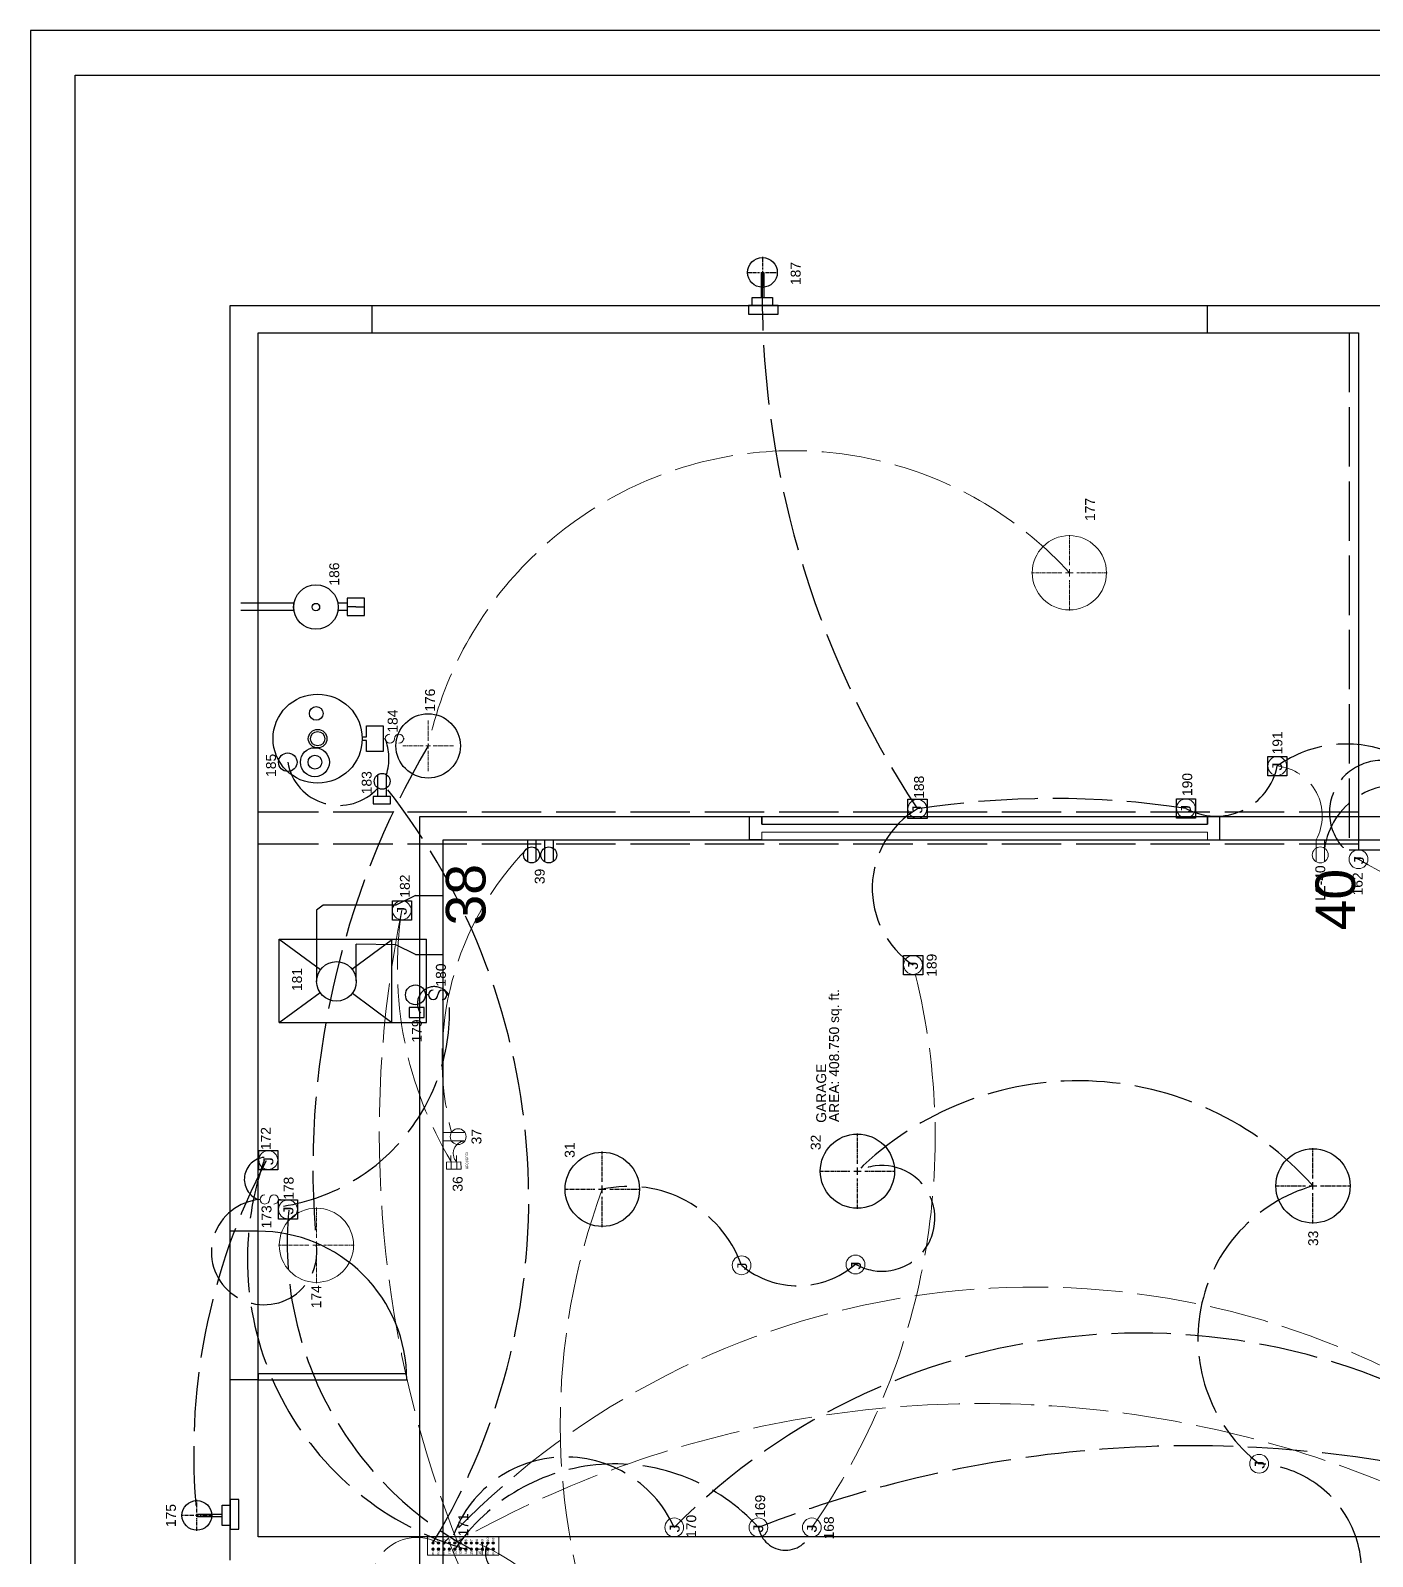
# Model space of a CAD drawing. Header units: inches. Extents: x 12 to 644, y -4 to 515.
# Drawn here: x 12.1 to 283, y 207.1 to 515.3 of the extents above; entities that cross this region are included whole.
import ezdxf

# ---------------------------------------------------------------- set-up
doc = ezdxf.new("R2010")
doc.units = ezdxf.units.IN
doc.header["$MEASUREMENT"] = 0
doc.linetypes.add('ACAD_ISO02W100', pattern=[15, 12, -3])
doc.linetypes.add('CENTER2', pattern=[1.125, 0.75, -0.125, 0.125, -0.125])
doc.layers.get('0').update_dxf_attribs({"color": 1, "lineweight": 9})
for name, color, linetype, lineweight in [('00-page-edge', 7, 'Continuous', 9), ('A101-Floorplan-1st-floor', 7, 'Continuous', 9), ('A101-Text', 7, 'Continuous', 9), ('A201-Floorplan-2nd-floor', 7, 'Continuous', 9), ('E101-Electrical-1st-floor', 7, 'Continuous', 9), ('E201-Electrical-2nd-floor', 7, 'Continuous', 9)]:
    doc.layers.add(name, color=color, linetype=linetype, lineweight=lineweight)
doc.layers.get('0').off()
doc.styles.add('Reg', font='Courier New.ttf', dxfattribs={"height": 1})
doc.styles.add('Small', font='Arial.ttf', dxfattribs={"height": 0.5})
doc.styles.get("Standard").update_dxf_attribs({"font": 'Arial.ttf', "height": 2})

# ---------------------------------------------------------------- blocks, each defined once
blk = doc.blocks.new('driveway-area-led')
at = {"layer": 'E101-Electrical-1st-floor', "linetype": 'CENTER2', "lineweight": 30}
for p, q in [((6.7, 3.12, -94.38), (6.7, 0.6, -94.38)), ((6.1, 0, -94.38), (3.58, 0, -94.38)), ((9.82, 0, -94.38), (7.3, 0, -94.38)), ((6.7, -0.6, -94.38), (6.7, -3.12, -94.38))]:
    blk.add_line(p, q, dxfattribs=at)
at = {"layer": 'E101-Electrical-1st-floor', "lineweight": 30}
for p, q in [((0, 2.82, -94.38), (-1.75, 2.82, -94.38)), ((-1.75, 2.82, -94.38), (-1.75, -3.18, -94.38)), ((0, -3.18, -94.38), (0, 2.82, -94.38)), ((0, 2.06, -94.38), (1.62, 2.06, -94.38)), ((0, -2.06, -94.38), (0, 2.06, -94.38)), ((1.62, 2.06, -94.38), (1.62, -2.06, -94.38)), ((6.7, 0.25, -94.38), (1.62, 0.25, -94.38)), ((1.62, -2.06, -94.38), (0, -2.06, -94.38)), ((6.7, -0.25, -94.38), (1.62, -0.25, -94.38)), ((-1.75, -3.18, -94.38), (0, -3.18, -94.38))]:
    blk.add_line(p, q, dxfattribs=at)
at = {"layer": 'E101-Electrical-1st-floor', "linetype": 'Continuous', "lineweight": 30}
for p, q in [((7, 0, -94.38), (6.4, 0, -94.38)), ((6.7, 0.3, -94.38), (6.7, -0.3, -94.38))]:
    blk.add_line(p, q, dxfattribs=at)
at = {"layer": 'E101-Electrical-1st-floor', "lineweight": 30}
blk.add_circle((6.7, 0, -94.38), 3, dxfattribs=at)
blk = doc.blocks.new('L2-dining-room-window')
at = {"layer": 'A201-Floorplan-2nd-floor', "lineweight": 30}
for p, q in [((0, -2.5), (0, 0)), ((0, 0), (4.75, 0)), ((4.75, 0), (4.75, -2.5)), ((3.2, -2.5), (4.75, -2.5)), ((3.2, -2.5), (3.2, -92.5)), ((4.75, -2.5), (3.2, -2.5)), ((0, -92.5), (0, -95)), ((0, -95), (4.75, -95)), ((3.2, -92.5), (4.75, -92.5)), ((4.75, -92.5), (3.2, -92.5)), ((4.75, -95), (4.75, -92.5))]:
    blk.add_line(p, q, dxfattribs=at)
at = {"layer": 'A201-Floorplan-2nd-floor'}
blk.add_lwpolyline([(0, -92.5), (1.55, -92.5), (1.55, -2.5), (0, -2.5)], dxfattribs=at)
blk = doc.blocks.new('garage-door-exit-to-trailer')
at = {"layer": 'A101-Floorplan-1st-floor', "lineweight": 30}
for p, q in [((0, 0), (0, -30)), ((1.25, 0), (0, 0)), ((1.25, 0), (1.25, -29.97))]:
    blk.add_line(p, q, dxfattribs=at)
blk.add_arc((0, 0), 30, 270, 0, dxfattribs=at)
blk = doc.blocks.new('L2-duplex-40')
at = {"layer": 'E201-Electrical-2nd-floor'}
for p, q in [((0, 1.73, -15.88), (-4.39, 1.72, -15.88)), ((0, 0, -15.88), (-4.38, -0.01, -15.88))]:
    blk.add_line(p, q, dxfattribs=at)
blk.add_circle((-3.03, 0.87, -15.88), 1.61, dxfattribs=at)
blk = doc.blocks.new('L2-duplex-40-to-porch-led')
at = {"layer": 'E101-Electrical-1st-floor'}
for p, q in [((0, 0), (-4.39, -0.01)), ((0, -1.73), (-4.38, -1.74))]:
    blk.add_line(p, q, dxfattribs=at)
blk.add_circle((-3.03, -0.86), 1.61, dxfattribs=at)
blk = doc.blocks.new('L1-switch-173')
at = {"layer": 'E101-Electrical-1st-floor'}
for p, q in [((0, -0.41, -43), (0, 0, -43)), ((0, -4.08, -43), (0, -4.49, -43))]:
    blk.add_line(p, q, dxfattribs=at)
for centre, start, end in [((0, -1.32, -43), 0, 180), ((0, -1.34, -43), 180, 270), ((0, -3.17, -43), 180, 90)]:
    blk.add_arc(centre, 0.916, start, end, dxfattribs=at)
blk = doc.blocks.new('outdoor-led-175')
at = {"layer": 'E101-Electrical-1st-floor', "linetype": 'CENTER2', "lineweight": 30}
for p, q in [((0, 7.3, -104.62), (0, 9.82, -104.62)), ((-3.12, 6.7, -104.62), (-0.6, 6.7, -104.62)), ((0.6, 6.7, -104.62), (3.12, 6.7, -104.62)), ((0, 3.58, -104.62), (0, 6.1, -104.62))]:
    blk.add_line(p, q, dxfattribs=at)
at = {"layer": 'E101-Electrical-1st-floor', "linetype": 'Continuous', "lineweight": 30}
for p, q in [((-0.3, 6.7, -104.62), (0.3, 6.7, -104.62)), ((0, 6.4, -104.62), (0, 7, -104.62))]:
    blk.add_line(p, q, dxfattribs=at)
at = {"layer": 'E101-Electrical-1st-floor', "lineweight": 30}
for p, q in [((-0.25, 6.7, -104.62), (-0.25, 1.62, -104.62)), ((0.25, 6.7, -104.62), (0.25, 1.62, -104.62)), ((-2.82, 0, -104.62), (-2.82, -1.75, -104.62)), ((3.18, 0, -104.62), (-2.82, 0, -104.62)), ((-2.06, 0, -104.62), (-2.06, 1.62, -104.62)), ((-2.06, 1.62, -104.62), (2.06, 1.62, -104.62)), ((2.06, 0, -104.62), (-2.06, 0, -104.62)), ((2.06, 1.62, -104.62), (2.06, 0, -104.62)), ((3.18, -1.75, -104.62), (3.18, 0, -104.62)), ((-2.82, -1.75, -104.62), (3.18, -1.75, -104.62))]:
    blk.add_line(p, q, dxfattribs=at)
blk.add_circle((0, 6.7, -104.62), 3, dxfattribs=at)
blk = doc.blocks.new('L2-furnace-register-38-and-duct')
at = {"layer": 'A201-Floorplan-2nd-floor', "lineweight": 30}
for p, q in [((9, 25.55), (-5.42, 25.55)), ((9.97, 24.2), (9, 25.55)), ((9.97, 9.59), (9.97, 24.2)), ((-5.27, 17.56), (2.09, 17.56)), ((1.97, 9.59), (2.09, 17.56)), ((0, 5.61), (1.97, 9.59)), ((11.95, 5.61), (9.97, 9.59)), ((0, 5.61), (0, 0)), ((11.95, 5.61), (11.95, 0))]:
    blk.add_line(p, q, dxfattribs=at)
blk = doc.blocks.new('*U129')
at = {"layer": 'E201-Electrical-2nd-floor', "color": 0, "linetype": 'CENTER2', "lineweight": -3, "transparency": 16777216}
for p, q in [((0, 1.5), (0, 7.62)), ((-7.62, 0), (-1.5, 0)), ((1.5, 0), (7.62, 0)), ((0, -7.62), (0, -1.5))]:
    blk.add_line(p, q, dxfattribs=at)
at = {"layer": 'E201-Electrical-2nd-floor', "color": 0, "linetype": 'Continuous', "lineweight": -3, "transparency": 16777216}
for p, q in [((-0.75, 0), (0.75, 0)), ((0, -0.75), (0, 0.75))]:
    blk.add_line(p, q, dxfattribs=at)
blk = doc.blocks.new('L2-ceiling-led-31')
at = {"layer": 'E201-Electrical-2nd-floor', "lineweight": -3}
blk.add_circle((0, 0, -93.38), 7.5, dxfattribs=at)
at = {"layer": 'E201-Electrical-2nd-floor', "linetype": 'CENTER2', "lineweight": -3, "rotation": 270}
blk.add_blockref('*U129', (0, 0, -93.38), dxfattribs=at)
blk = doc.blocks.new('*U131')
at = {"layer": 'E201-Electrical-2nd-floor', "color": 0, "linetype": 'CENTER2', "lineweight": -3, "transparency": 16777216}
for p, q in [((0, 1.5), (0, 7.62)), ((-7.62, 0), (-1.5, 0)), ((1.5, 0), (7.62, 0)), ((0, -7.62), (0, -1.5))]:
    blk.add_line(p, q, dxfattribs=at)
at = {"layer": 'E201-Electrical-2nd-floor', "color": 0, "linetype": 'Continuous', "lineweight": -3, "transparency": 16777216}
for p, q in [((-0.75, 0), (0.75, 0)), ((0, -0.75), (0, 0.75))]:
    blk.add_line(p, q, dxfattribs=at)
blk = doc.blocks.new('L2-ceiling-led-32')
at = {"layer": 'E201-Electrical-2nd-floor', "lineweight": -3}
blk.add_circle((0, 0, -93.38), 7.5, dxfattribs=at)
at = {"layer": 'E201-Electrical-2nd-floor', "linetype": 'CENTER2', "lineweight": -3, "rotation": 270}
blk.add_blockref('*U131', (0, 0, -93.38), dxfattribs=at)
blk = doc.blocks.new('*U133')
at = {"layer": 'E201-Electrical-2nd-floor', "color": 0, "linetype": 'CENTER2', "lineweight": -3, "transparency": 16777216}
for p, q in [((0, 1.5), (0, 7.62)), ((-7.62, 0), (-1.5, 0)), ((1.5, 0), (7.62, 0)), ((0, -7.62), (0, -1.5))]:
    blk.add_line(p, q, dxfattribs=at)
at = {"layer": 'E201-Electrical-2nd-floor', "color": 0, "linetype": 'Continuous', "lineweight": -3, "transparency": 16777216}
for p, q in [((-0.75, 0), (0.75, 0)), ((0, -0.75), (0, 0.75))]:
    blk.add_line(p, q, dxfattribs=at)
blk = doc.blocks.new('L2-ceiling-led-33')
at = {"layer": 'E201-Electrical-2nd-floor', "lineweight": -3}
blk.add_circle((0, 0, -93.62), 7.5, dxfattribs=at)
at = {"layer": 'E201-Electrical-2nd-floor', "linetype": 'CENTER2', "lineweight": -3, "rotation": 270}
blk.add_blockref('*U133', (0, 0, -93.62), dxfattribs=at)
blk = doc.blocks.new('L2-duplex-37')
at = {"layer": 'E201-Electrical-2nd-floor'}
for p, q in [((0, 0, -15.25), (0, -4.39, -15.25)), ((1.73, 0, -15.25), (1.73, -4.38, -15.25))]:
    blk.add_line(p, q, dxfattribs=at)
blk.add_circle((0.86, -3.03, -15.25), 1.61, dxfattribs=at)
blk = doc.blocks.new('L2-duplex-39')
at = {"layer": 'E201-Electrical-2nd-floor', "lineweight": -3}
for p, q in [((0, 2.75, -15.75), (-4.39, 2.75, -15.75)), ((0, 1.02, -15.75), (-4.38, 1.02, -15.75)), ((0, -0.71, -15.75), (-4.39, -0.71, -15.75)), ((0, -2.44, -15.75), (-4.38, -2.44, -15.75))]:
    blk.add_line(p, q, dxfattribs=at)
for centre in [(-3.03, 1.89, -15.75), (-3.03, -1.57, -15.75)]:
    blk.add_circle(centre, 1.61, dxfattribs=at)
blk = doc.blocks.new('L1-gfci-protected-j-box-162')
at = {"layer": 'E101-Electrical-1st-floor'}
blk.add_circle((0, 0, -48.75), 1.9, dxfattribs=at)
at = {"layer": 'E101-Electrical-1st-floor', "lineweight": 5, "style": 'Reg'}
blk.add_text('J', height=2, dxfattribs=at).set_placement((-1.25, -1.11, -48.75))
blk = doc.blocks.new('L1-ceiling-j-box-178')
at = {"layer": 'E101-Electrical-1st-floor', "lineweight": 30}
for p, q in [((-1.98, -1.95, -97.62), (-1.98, 1.9, -97.62)), ((-1.98, 1.9, -97.62), (0, 1.9, -97.62)), ((0, 1.9, -97.62), (1.93, 1.9, -97.62)), ((1.93, 1.9, -97.62), (1.93, -1.95, -97.62)), ((1.93, -1.95, -97.62), (-1.98, -1.95, -97.62))]:
    blk.add_line(p, q, dxfattribs=at)
at = {"layer": 'E101-Electrical-1st-floor'}
blk.add_circle((0, 0, -97.62), 1.9, dxfattribs=at)
at = {"layer": 'E101-Electrical-1st-floor', "lineweight": 5, "style": 'Reg'}
blk.add_text('J', height=2, dxfattribs=at).set_placement((-1.27, -1.1, -97.62))
blk = doc.blocks.new('L1-ceiling-j-box-172')
at = {"layer": 'E101-Electrical-1st-floor', "lineweight": 30}
for p, q in [((-1.98, -1.95, -98.88), (-1.98, 1.9, -98.88)), ((-1.98, 1.9, -98.88), (0, 1.9, -98.88)), ((0, 1.9, -98.88), (1.93, 1.9, -98.88)), ((1.93, 1.9, -98.88), (1.93, -1.95, -98.88)), ((1.93, -1.95, -98.88), (-1.98, -1.95, -98.88))]:
    blk.add_line(p, q, dxfattribs=at)
at = {"layer": 'E101-Electrical-1st-floor'}
blk.add_circle((0, 0, -98.88), 1.9, dxfattribs=at)
at = {"layer": 'E101-Electrical-1st-floor', "lineweight": 5, "style": 'Reg'}
blk.add_text('J', height=2, dxfattribs=at).set_placement((-1.24, -1.02, -98.88))
blk = doc.blocks.new('L1-j-box-182')
at = {"layer": 'E101-Electrical-1st-floor', "lineweight": 30}
for p, q in [((-1.98, -1.95, -100.38), (-1.98, 1.9, -100.38)), ((-1.98, 1.9, -100.38), (0, 1.9, -100.38)), ((0, 1.9, -100.38), (1.93, 1.9, -100.38)), ((1.93, 1.9, -100.38), (1.93, -1.95, -100.38)), ((1.93, -1.95, -100.38), (-1.98, -1.95, -100.38))]:
    blk.add_line(p, q, dxfattribs=at)
at = {"layer": 'E101-Electrical-1st-floor'}
blk.add_circle((0, 0, -100.38), 1.9, dxfattribs=at)
at = {"layer": 'E101-Electrical-1st-floor', "lineweight": 5, "style": 'Reg'}
blk.add_text('J', height=2, dxfattribs=at).set_placement((-1.16, -0.99, -100.38))
blk = doc.blocks.new('water-heater-switch')
at = {"layer": 'E101-Electrical-1st-floor'}
for p, q in [((0, -0.41), (0, 0)), ((0, -4.08), (0, -4.32))]:
    blk.add_line(p, q, dxfattribs=at)
for centre, start, end in [((0, -1.32), 0, 180), ((0, -1.34), 180, 270), ((0, -3.17), 180, 90)]:
    blk.add_arc(centre, 0.916, start, end, dxfattribs=at)
blk = doc.blocks.new('L1-water-heater-184')
at = {"layer": 'E101-Electrical-1st-floor', "lineweight": -3}
blk.add_lwpolyline([(0.37, -9), (0.37, -9.86), (2.56, -9.86), (2.56, -13.25), (-2.56, -13.25), (-2.56, -9.86), (-0.38, -9.86), (-0.38, -9)], dxfattribs=at)
for centre, radius in [((0, 0), 9), ((-4.75, 0.55), 2.93), ((-4.75, 0.55), 1.39), ((0, 0), 1.88), ((0, 0), 1.45), ((5.1, 0.27), 1.39)]:
    blk.add_circle(centre, radius, dxfattribs=at)
blk.add_blockref('water-heater-switch', (0, -13.25), dxfattribs=at)
blk = doc.blocks.new('L1-framing-for-expansion-tank')
at = {"layer": 'A101-Floorplan-1st-floor', "lineweight": -3}
for p, q in [((1, 14.24), (1, 24.95)), ((2.5, 14.22), (2.5, 24.95)), ((1, 3.5), (1, 5.36)), ((1.75, 1.75), (1.75, 3.5)), ((2.5, 3.5), (2.5, 5.38)), ((1.75, 1.75), (1.75, 0))]:
    blk.add_line(p, q, dxfattribs=at)
blk.add_lwpolyline([(0, 0), (3.5, 0), (3.5, 3.5), (0, 3.5)], close=True, dxfattribs=at)
blk.add_lwpolyline([(0, 0), (3.5, 0), (3.5, 3.5), (0, 3.5)], close=True, dxfattribs=at)
blk = doc.blocks.new('L1-expansion-tank-186-reference')
at = {"layer": 'A101-Floorplan-1st-floor', "lineweight": -3}
for radius in [4.49, 0.75]:
    blk.add_circle((388.22, -77.44), radius, dxfattribs=at)
blk = doc.blocks.new('L1-water-heater-184-reference')
at = {"layer": 'A101-Floorplan-1st-floor'}
for p, q in [((0, -13.66), (0, -13.25)), ((0, -17.33), (0, -17.57))]:
    blk.add_line(p, q, dxfattribs=at)
at = {"layer": 'A101-Floorplan-1st-floor', "lineweight": -3}
blk.add_lwpolyline([(0.37, -9), (0.37, -9.86), (2.56, -9.86), (2.56, -13.25), (-2.56, -13.25), (-2.56, -9.86), (-0.38, -9.86), (-0.38, -9)], dxfattribs=at)
for centre, radius in [((0, 0), 9), ((-4.75, 0.55), 2.93), ((-4.75, 0.55), 1.39), ((0, 0), 1.88), ((0, 0), 1.45), ((5.1, 0.27), 1.39)]:
    blk.add_circle(centre, radius, dxfattribs=at)
at = {"layer": 'A101-Floorplan-1st-floor'}
for centre, start, end in [((0, -14.57), 0, 180), ((0, -14.59), 180, 270), ((0, -16.42), 180, 90)]:
    blk.add_arc(centre, 0.916, start, end, dxfattribs=at)
blk = doc.blocks.new('L1-ceiling-j-box-188')
at = {"layer": 'E101-Electrical-1st-floor', "lineweight": 30}
for p, q in [((-1.98, -1.95, -96.38), (-1.98, 1.9, -96.38)), ((-1.98, 1.9, -96.38), (0, 1.9, -96.38)), ((0, 1.9, -96.38), (1.93, 1.9, -96.38)), ((1.93, 1.9, -96.38), (1.93, -1.95, -96.38)), ((1.93, -1.95, -96.38), (-1.98, -1.95, -96.38))]:
    blk.add_line(p, q, dxfattribs=at)
at = {"layer": 'E101-Electrical-1st-floor'}
blk.add_circle((0, 0, -96.38), 1.9, dxfattribs=at)
at = {"layer": 'E101-Electrical-1st-floor', "lineweight": 5, "style": 'Reg'}
blk.add_text('J', height=2, dxfattribs=at).set_placement((-1.16, -0.99, -96.38))
blk = doc.blocks.new('L1-ceiling-j-box-189')
at = {"layer": 'E101-Electrical-1st-floor', "lineweight": 30}
for p, q in [((-1.98, -1.95, -101.5), (-1.98, 1.9, -101.5)), ((-1.98, 1.9, -101.5), (0, 1.9, -101.5)), ((0, 1.9, -101.5), (1.93, 1.9, -101.5)), ((1.93, 1.9, -101.5), (1.93, -1.95, -101.5)), ((1.93, -1.95, -101.5), (-1.98, -1.95, -101.5))]:
    blk.add_line(p, q, dxfattribs=at)
at = {"layer": 'E101-Electrical-1st-floor'}
blk.add_circle((0, 0, -101.5), 1.9, dxfattribs=at)
at = {"layer": 'E101-Electrical-1st-floor', "lineweight": 5, "style": 'Reg'}
blk.add_text('J', height=2, dxfattribs=at).set_placement((-1.16, -0.99, -101.5))
blk = doc.blocks.new('L1-j-box-168')
at = {"layer": 'E101-Electrical-1st-floor'}
blk.add_circle((0, 0, -74.5), 1.9, dxfattribs=at)
at = {"layer": 'E101-Electrical-1st-floor', "lineweight": 5, "style": 'Reg'}
blk.add_text('J', height=2, dxfattribs=at).set_placement((-1.26, -0.99, -74.5))
blk = doc.blocks.new('L1-j-box-169')
at = {"layer": 'E101-Electrical-1st-floor'}
blk.add_circle((0, 0, -58), 1.9, dxfattribs=at)
at = {"layer": 'E101-Electrical-1st-floor', "lineweight": 5, "style": 'Reg'}
blk.add_text('J', height=2, dxfattribs=at).set_placement((-1.26, -0.96, -58))
blk = doc.blocks.new('L1-Furnace-181')
at = {"layer": 'E101-Electrical-1st-floor', "lineweight": -3, "elevation": -22.75}
blk.add_lwpolyline([(-4.59, -1.75), (-2.59, -1.75), (-2.59, 1.25), (-4.59, 1.25)], close=True, dxfattribs=at)
blk = doc.blocks.new('L1-furnace-181-reference')
at = {"layer": 'A101-Floorplan-1st-floor', "lineweight": -3}
for p, q in [((0, 29.75), (6.04, 21.52)), ((0, 29.75), (0, 0)), ((16.8, 29.75), (16.8, 0)), ((10.77, 15.08), (16.8, 6.87)), ((0, 0), (16.8, 0))]:
    blk.add_line(p, q, dxfattribs=at)
for points in [[(0, 29.75), (16.8, 29.75), (10.65, 21.42)], [(5.89, 14.99), (-0.01, 7), (16.8, 7)]]:
    blk.add_lwpolyline(points, dxfattribs=at)
for centre, radius in [((8.27, 18.2), 4), ((5.56, 2.25), 2)]:
    blk.add_circle(centre, radius, dxfattribs=at)
at = {"layer": 'A101-Floorplan-1st-floor', "lineweight": 5}
blk.add_blockref('L1-Furnace-181', (5.56, 2.25, 22.75), dxfattribs=at)
blk = doc.blocks.new('L1-ceiling-led-176')
at = {"layer": 'E101-Electrical-1st-floor', "linetype": 'CENTER2'}
for p, q in [((0, 1, -100.88), (0, 5.12, -100.88)), ((-5.12, 0, -100.88), (-1, 0, -100.88)), ((1, 0, -100.88), (5.12, 0, -100.88)), ((0, -5.12, -100.88), (0, -1, -100.88))]:
    blk.add_line(p, q, dxfattribs=at)
at = {"layer": 'E101-Electrical-1st-floor', "linetype": 'Continuous'}
for p, q in [((-0.5, 0, -100.88), (0.5, 0, -100.88)), ((0, -0.5, -100.88), (0, 0.5, -100.88))]:
    blk.add_line(p, q, dxfattribs=at)
blk = doc.blocks.new('L1-garage-ceiling-led-176')
at = {"layer": 'E101-Electrical-1st-floor', "lineweight": -3}
blk.add_circle((0, 0, -100.88), 6.5, dxfattribs=at)
at = {"lineweight": -3}
blk.add_blockref('L1-ceiling-led-176', (0, 0), dxfattribs=at)
blk = doc.blocks.new('*U309')
at = {"layer": 'E101-Electrical-1st-floor', "color": 0, "linetype": 'CENTER2', "transparency": 16777216}
for p, q in [((0, 1.5), (0, 7.62)), ((-7.62, 0), (-1.5, 0)), ((1.5, 0), (7.62, 0)), ((0, -7.62), (0, -1.5))]:
    blk.add_line(p, q, dxfattribs=at)
at = {"layer": 'E101-Electrical-1st-floor', "color": 0, "linetype": 'Continuous', "transparency": 16777216}
for p, q in [((-0.75, 0), (0.75, 0)), ((0, -0.75), (0, 0.75))]:
    blk.add_line(p, q, dxfattribs=at)
blk = doc.blocks.new('L1-garage-ceiling-led-174')
at = {"layer": 'E101-Electrical-1st-floor'}
blk.add_circle((0, 0, -98.88), 7.5, dxfattribs=at)
at = {"layer": 'E101-Electrical-1st-floor', "linetype": 'CENTER2'}
blk.add_blockref('*U309', (0, 0, -98.88), dxfattribs=at)
blk = doc.blocks.new('L1-garage-ceiling-led-177')
at = {"layer": 'E101-Electrical-1st-floor', "linetype": 'CENTER2'}
for p, q in [((0, 1.5, -96.25), (0, 7.62, -96.25)), ((-7.62, 0, -96.25), (-1.5, 0, -96.25)), ((1.5, 0, -96.25), (7.62, 0, -96.25)), ((0, -7.62, -96.25), (0, -1.5, -96.25))]:
    blk.add_line(p, q, dxfattribs=at)
at = {"layer": 'E101-Electrical-1st-floor', "linetype": 'Continuous'}
for p, q in [((-0.75, 0, -96.25), (0.75, 0, -96.25)), ((0, -0.75, -96.25), (0, 0.75, -96.25))]:
    blk.add_line(p, q, dxfattribs=at)
at = {"layer": 'E101-Electrical-1st-floor'}
blk.add_circle((0, 0, -96.25), 7.5, dxfattribs=at)
blk = doc.blocks.new('L1-ceiling-j-box-190')
at = {"layer": 'E101-Electrical-1st-floor', "lineweight": 30}
for p, q in [((-1.98, -1.95, -96.88), (-1.98, 1.9, -96.88)), ((-1.98, 1.9, -96.88), (0, 1.9, -96.88)), ((0, 1.9, -96.88), (1.93, 1.9, -96.88)), ((1.93, 1.9, -96.88), (1.93, -1.95, -96.88)), ((1.93, -1.95, -96.88), (-1.98, -1.95, -96.88))]:
    blk.add_line(p, q, dxfattribs=at)
at = {"layer": 'E101-Electrical-1st-floor'}
blk.add_circle((0, 0, -96.88), 1.9, dxfattribs=at)
at = {"layer": 'E101-Electrical-1st-floor', "lineweight": 5, "style": 'Reg'}
blk.add_text('J', height=2, dxfattribs=at).set_placement((-1.16, -0.99, -96.88))
blk = doc.blocks.new('L1-ceiling-j-box-191')
at = {"layer": 'E101-Electrical-1st-floor', "lineweight": 30}
for p, q in [((-1.98, -1.95, -84.5), (-1.98, 1.9, -84.5)), ((-1.98, 1.9, -84.5), (0, 1.9, -84.5)), ((0, 1.9, -84.5), (1.93, 1.9, -84.5)), ((1.93, 1.9, -84.5), (1.93, -1.95, -84.5)), ((1.93, -1.95, -84.5), (-1.98, -1.95, -84.5))]:
    blk.add_line(p, q, dxfattribs=at)
at = {"layer": 'E101-Electrical-1st-floor'}
blk.add_circle((0, 0, -84.5), 1.9, dxfattribs=at)
at = {"layer": 'E101-Electrical-1st-floor', "lineweight": 5, "style": 'Reg'}
blk.add_text('J', height=2, dxfattribs=at).set_placement((-1.16, -0.99, -84.5))
blk = doc.blocks.new('L3-205')
at = {"layer": 'E201-Electrical-2nd-floor'}
blk.add_circle((0, 0), 1.9, dxfattribs=at)
at = {"layer": 'E201-Electrical-2nd-floor', "lineweight": 5, "style": 'Reg'}
blk.add_text('J', height=2, dxfattribs=at).set_placement((-1.25, -1.11))
blk = doc.blocks.new('L3-206')
at = {"layer": 'E201-Electrical-2nd-floor'}
blk.add_circle((0, 0), 1.9, dxfattribs=at)
at = {"layer": 'E201-Electrical-2nd-floor', "lineweight": 5, "style": 'Reg'}
blk.add_text('J', height=2, dxfattribs=at).set_placement((-1.25, -1.11))
blk = doc.blocks.new('L1-186')
at = {"layer": 'A101-Floorplan-1st-floor', "lineweight": -3}
for radius in [4.49, 0.75]:
    blk.add_circle((0, 0), radius, dxfattribs=at)
blk = doc.blocks.new('L1-186-expansion-tank')
at = {"layer": 'E101-Electrical-1st-floor', "lineweight": -3}
for radius in [4.49, 0.75]:
    blk.add_circle((0, 0), radius, dxfattribs=at)
blk = doc.blocks.new('L3-209')
at = {"layer": 'E201-Electrical-2nd-floor'}
blk.add_circle((0, 0), 1.9, dxfattribs=at)
at = {"layer": 'E201-Electrical-2nd-floor', "lineweight": 5, "style": 'Reg'}
blk.add_text('J', height=2, dxfattribs=at).set_placement((-1.25, -1.11))
blk = doc.blocks.new('GE-125A-subpanel-171')
at = {"lineweight": 5}
for p, q in [((0, -14.38, -48.5), (0, 0, -48.5)), ((0, 0, -48.5), (3.75, 0, -48.5)), ((3.75, -15.19, -48.5), (3.75, 0.81, -48.5)), ((1, -1.11, -48.5), (1.5, -1.11, -48.5)), ((1, -2.21, -48.5), (1.5, -2.21, -48.5)), ((1.25, -1.36, -48.5), (1.25, -0.86, -48.5)), ((1.25, -2.46, -48.5), (1.25, -1.96, -48.5)), ((1.25, -3.57, -48.5), (1.25, -3.07, -48.5)), ((2.25, -1.11, -48.5), (2.75, -1.11, -48.5)), ((2.25, -2.21, -48.5), (2.75, -2.21, -48.5)), ((2.5, -1.36, -48.5), (2.5, -0.86, -48.5)), ((2.5, -2.46, -48.5), (2.5, -1.96, -48.5)), ((2.5, -3.57, -48.5), (2.5, -3.07, -48.5)), ((1, -3.32, -48.5), (1.5, -3.32, -48.5)), ((1, -4.42, -48.5), (1.5, -4.42, -48.5)), ((1, -5.53, -48.5), (1.5, -5.53, -48.5)), ((1.25, -4.67, -48.5), (1.25, -4.17, -48.5)), ((1.25, -5.78, -48.5), (1.25, -5.28, -48.5)), ((2.25, -3.32, -48.5), (2.75, -3.32, -48.5)), ((2.25, -4.42, -48.5), (2.75, -4.42, -48.5)), ((2.25, -5.53, -48.5), (2.75, -5.53, -48.5)), ((2.5, -4.67, -48.5), (2.5, -4.17, -48.5)), ((2.5, -5.78, -48.5), (2.5, -5.28, -48.5)), ((1, -6.64, -48.5), (1.5, -6.64, -48.5)), ((1, -7.74, -48.5), (1.5, -7.74, -48.5)), ((1, -8.85, -48.5), (1.5, -8.85, -48.5)), ((1.25, -6.89, -48.5), (1.25, -6.39, -48.5)), ((1.25, -7.99, -48.5), (1.25, -7.49, -48.5)), ((1.25, -9.1, -48.5), (1.25, -8.6, -48.5)), ((2.25, -6.64, -48.5), (2.75, -6.64, -48.5)), ((2.25, -7.74, -48.5), (2.75, -7.74, -48.5)), ((2.25, -8.85, -48.5), (2.75, -8.85, -48.5)), ((2.5, -6.89, -48.5), (2.5, -6.39, -48.5)), ((2.5, -7.99, -48.5), (2.5, -7.49, -48.5)), ((2.5, -9.1, -48.5), (2.5, -8.6, -48.5)), ((1.25, -9.96, -48.5), (0, -9.96, -48.5)), ((0, -9.96, -48.5), (0, -11.06, -48.5)), ((0, -11.06, -48.5), (1.25, -11.06, -48.5)), ((1, -9.96, -48.5), (1.5, -9.96, -48.5)), ((1, -11.06, -48.5), (1.5, -11.06, -48.5)), ((1, -12.17, -48.5), (1.5, -12.17, -48.5)), ((1.25, -10.21, -48.5), (1.25, -9.71, -48.5)), ((1.25, -11.06, -48.5), (1.25, -9.96, -48.5)), ((1.25, -11.31, -48.5), (1.25, -10.81, -48.5)), ((1.25, -12.42, -48.5), (1.25, -11.92, -48.5)), ((2.25, -9.96, -48.5), (2.75, -9.96, -48.5)), ((2.25, -11.06, -48.5), (2.75, -11.06, -48.5)), ((2.25, -12.17, -48.5), (2.75, -12.17, -48.5)), ((2.5, -10.21, -48.5), (2.5, -9.71, -48.5)), ((2.5, -11.31, -48.5), (2.5, -10.81, -48.5)), ((2.5, -12.42, -48.5), (2.5, -11.92, -48.5)), ((0, -14.38, -48.5), (3.75, -14.38, -48.5)), ((1, -13.27, -48.5), (1.5, -13.27, -48.5)), ((1.25, -13.52, -48.5), (1.25, -13.02, -48.5)), ((2.25, -13.27, -48.5), (2.75, -13.27, -48.5)), ((2.5, -13.52, -48.5), (2.5, -13.02, -48.5))]:
    blk.add_line(p, q, dxfattribs=at)
for centre in [(1.25, -1.11, -48.5), (1.25, -2.21, -48.5), (1.25, -3.32, -48.5), (2.5, -1.11, -48.5), (2.5, -2.21, -48.5), (2.5, -3.32, -48.5), (1.25, -4.42, -48.5), (1.25, -5.53, -48.5), (2.5, -4.42, -48.5), (2.5, -5.53, -48.5), (1.25, -6.64, -48.5), (1.25, -7.74, -48.5), (1.25, -8.85, -48.5), (2.5, -6.64, -48.5), (2.5, -7.74, -48.5), (2.5, -8.85, -48.5), (1.25, -9.96, -48.5), (1.25, -11.06, -48.5), (1.25, -12.17, -48.5), (2.5, -9.96, -48.5), (2.5, -11.06, -48.5), (2.5, -12.17, -48.5), (1.25, -13.27, -48.5), (2.5, -13.27, -48.5)]:
    blk.add_circle(centre, 0.25, dxfattribs=at)
at = {"lineweight": 5, "style": 'Small'}
for s, p in [('nc', (0.13, -1.28, -48.5)), ('nc', (0.13, -2.39, -48.5)), ('1', (2.77, -1.36, -48.5)), ('3', (2.83, -3.59, -48.5)), ('2', (2.83, -2.47, -48.5)), ('12', (0.12, -5.79, -48.5)), ('nc', (0.14, -3.49, -48.5)), ('11', (0.18, -4.7, -48.5)), ('4', (2.85, -4.67, -48.5)), ('5', (2.84, -5.79, -48.5)), ('13', (0.1, -6.92, -48.5)), ('14', (0.11, -8, -48.5)), ('15', (0.11, -9.11, -48.5)), ('6', (2.85, -8.02, -48.5)), ('7', (2.86, -9.11, -48.5)), ('nc', (2.87, -6.81, -48.5)), ('16', (0.12, -10.82, -48.5)), ('nc', (0.14, -12.36, -48.5)), ('10', (2.83, -12.42, -48.5)), ('9', (2.87, -11.28, -48.5)), ('8', (2.88, -10.2, -48.5)), ('nc', (0.13, -13.46, -48.5)), ('nc', (2.86, -13.46, -48.5))]:
    blk.add_text(s, height=0.5, dxfattribs=at).set_placement(p)
blk = doc.blocks.new('L1-182')
at = {"layer": 'E201-Electrical-2nd-floor', "lineweight": 30}
for p, q in [((-1.98, -1.95, -100.38), (-1.98, 1.9, -100.38)), ((-1.98, 1.9, -100.38), (0, 1.9, -100.38)), ((0, 1.9, -100.38), (1.93, 1.9, -100.38)), ((1.93, 1.9, -100.38), (1.93, -1.95, -100.38)), ((1.93, -1.95, -100.38), (-1.98, -1.95, -100.38))]:
    blk.add_line(p, q, dxfattribs=at)
at = {"layer": 'E201-Electrical-2nd-floor'}
blk.add_circle((0, 0, -100.38), 1.9, dxfattribs=at)
at = {"layer": 'E201-Electrical-2nd-floor', "lineweight": 5, "style": 'Reg'}
blk.add_text('J', height=2, dxfattribs=at).set_placement((-1.16, -0.99, -100.38))
blk = doc.blocks.new('subpanel-171')
at = {"layer": 'E201-Electrical-2nd-floor', "lineweight": 5}
for p, q in [((0, -14.38, -48.75), (0, 0, -48.75)), ((0, 0, -48.75), (3.75, 0, -48.75)), ((3.75, -15.19, -48.75), (3.75, 0.81, -48.75)), ((1, -1.11, -48.75), (1.5, -1.11, -48.75)), ((1, -2.21, -48.75), (1.5, -2.21, -48.75)), ((1.25, -1.36, -48.75), (1.25, -0.86, -48.75)), ((1.25, -2.46, -48.75), (1.25, -1.96, -48.75)), ((1.25, -3.57, -48.75), (1.25, -3.07, -48.75)), ((2.25, -1.11, -48.75), (2.75, -1.11, -48.75)), ((2.25, -2.21, -48.75), (2.75, -2.21, -48.75)), ((2.5, -1.36, -48.75), (2.5, -0.86, -48.75)), ((2.5, -2.46, -48.75), (2.5, -1.96, -48.75)), ((2.5, -3.57, -48.75), (2.5, -3.07, -48.75)), ((1, -3.32, -48.75), (1.5, -3.32, -48.75)), ((1, -4.42, -48.75), (1.5, -4.42, -48.75)), ((1, -5.53, -48.75), (1.5, -5.53, -48.75)), ((1.25, -4.67, -48.75), (1.25, -4.17, -48.75)), ((1.25, -5.78, -48.75), (1.25, -5.28, -48.75)), ((2.25, -3.32, -48.75), (2.75, -3.32, -48.75)), ((2.25, -4.42, -48.75), (2.75, -4.42, -48.75)), ((2.25, -5.53, -48.75), (2.75, -5.53, -48.75)), ((2.5, -4.67, -48.75), (2.5, -4.17, -48.75)), ((2.5, -5.78, -48.75), (2.5, -5.28, -48.75)), ((1, -6.64, -48.75), (1.5, -6.64, -48.75)), ((1, -7.74, -48.75), (1.5, -7.74, -48.75)), ((1, -8.85, -48.75), (1.5, -8.85, -48.75)), ((1.25, -6.89, -48.75), (1.25, -6.39, -48.75)), ((1.25, -7.99, -48.75), (1.25, -7.49, -48.75)), ((1.25, -9.1, -48.75), (1.25, -8.6, -48.75)), ((2.25, -6.64, -48.75), (2.75, -6.64, -48.75)), ((2.25, -7.74, -48.75), (2.75, -7.74, -48.75)), ((2.25, -8.85, -48.75), (2.75, -8.85, -48.75)), ((2.5, -6.89, -48.75), (2.5, -6.39, -48.75)), ((2.5, -7.99, -48.75), (2.5, -7.49, -48.75)), ((2.5, -9.1, -48.75), (2.5, -8.6, -48.75)), ((1.25, -9.96, -48.75), (0, -9.96, -48.75)), ((0, -9.96, -48.75), (0, -11.06, -48.75)), ((0, -11.06, -48.75), (1.25, -11.06, -48.75)), ((1, -9.96, -48.75), (1.5, -9.96, -48.75)), ((1, -11.06, -48.75), (1.5, -11.06, -48.75)), ((1, -12.17, -48.75), (1.5, -12.17, -48.75)), ((1.25, -10.21, -48.75), (1.25, -9.71, -48.75)), ((1.25, -11.06, -48.75), (1.25, -9.96, -48.75)), ((1.25, -11.31, -48.75), (1.25, -10.81, -48.75)), ((1.25, -12.42, -48.75), (1.25, -11.92, -48.75)), ((2.25, -9.96, -48.75), (2.75, -9.96, -48.75)), ((2.25, -11.06, -48.75), (2.75, -11.06, -48.75)), ((2.25, -12.17, -48.75), (2.75, -12.17, -48.75)), ((2.5, -10.21, -48.75), (2.5, -9.71, -48.75)), ((2.5, -11.31, -48.75), (2.5, -10.81, -48.75)), ((2.5, -12.42, -48.75), (2.5, -11.92, -48.75)), ((0, -14.38, -48.75), (3.75, -14.38, -48.75)), ((1, -13.27, -48.75), (1.5, -13.27, -48.75)), ((1.25, -13.52, -48.75), (1.25, -13.02, -48.75)), ((2.25, -13.27, -48.75), (2.75, -13.27, -48.75)), ((2.5, -13.52, -48.75), (2.5, -13.02, -48.75))]:
    blk.add_line(p, q, dxfattribs=at)
for centre in [(1.25, -1.11, -48.75), (1.25, -2.21, -48.75), (1.25, -3.32, -48.75), (2.5, -1.11, -48.75), (2.5, -2.21, -48.75), (2.5, -3.32, -48.75), (1.25, -4.42, -48.75), (1.25, -5.53, -48.75), (2.5, -4.42, -48.75), (2.5, -5.53, -48.75), (1.25, -6.64, -48.75), (1.25, -7.74, -48.75), (1.25, -8.85, -48.75), (2.5, -6.64, -48.75), (2.5, -7.74, -48.75), (2.5, -8.85, -48.75), (1.25, -9.96, -48.75), (1.25, -11.06, -48.75), (1.25, -12.17, -48.75), (2.5, -9.96, -48.75), (2.5, -11.06, -48.75), (2.5, -12.17, -48.75), (1.25, -13.27, -48.75), (2.5, -13.27, -48.75)]:
    blk.add_circle(centre, 0.25, dxfattribs=at)
at = {"layer": 'E201-Electrical-2nd-floor', "lineweight": 5, "style": 'Small'}
for s, p in [('nc', (0.13, -1.28, -48.75)), ('nc', (0.13, -2.39, -48.75)), ('1', (2.77, -1.36, -48.75)), ('3', (2.83, -3.59, -48.75)), ('2', (2.83, -2.47, -48.75)), ('12', (0.12, -5.79, -48.75)), ('nc', (0.14, -3.49, -48.75)), ('11', (0.18, -4.7, -48.75)), ('4', (2.85, -4.67, -48.75)), ('5', (2.84, -5.79, -48.75)), ('13', (0.1, -6.92, -48.75)), ('14', (0.11, -8, -48.75)), ('15', (0.11, -9.11, -48.75)), ('6', (2.85, -8.02, -48.75)), ('7', (2.86, -9.11, -48.75)), ('nc', (2.87, -6.81, -48.75)), ('16', (0.12, -10.82, -48.75)), ('nc', (0.14, -12.36, -48.75)), ('10', (2.83, -12.42, -48.75)), ('9', (2.87, -11.28, -48.75)), ('8', (2.88, -10.2, -48.75)), ('nc', (0.13, -13.46, -48.75)), ('nc', (2.86, -13.46, -48.75))]:
    blk.add_text(s, height=0.5, dxfattribs=at).set_placement(p)
blk = doc.blocks.new('wall-gfci+afci')
at = {"layer": 'E201-Electrical-2nd-floor'}
for p, q in [((0, 2.91), (1.44, 2.91)), ((0, 0), (0, 2.91)), ((2.76, 2.03), (0, 2.03)), ((2.76, 0.87), (0, 0.87)), ((1.44, 0), (0, 0)), ((1.44, 0), (1.44, 2.91))]:
    blk.add_line(p, q, dxfattribs=at)
at = {"layer": 'E201-Electrical-2nd-floor', "lineweight": 5, "style": 'Small'}
blk.add_text('AFCI/GFCI', height=0.5, dxfattribs=at).set_placement((-0.04, -1.46))

msp = doc.modelspace()

# ---------------------------------------------------------------- linework, layer by layer
at = {"layer": '00-page-edge', "lineweight": -3}
for points in [[(12.0961, -4.0387), (619.3969, -4.0387), (619.3969, 515.3126), (12.0961, 515.3126)], [(565.3969, 4.9613), (21.0961, 4.9613), (21.0961, 506.3126), (565.3969, 506.3126)]]:
    msp.add_lwpolyline(points, close=True, dxfattribs=at)
at = {"layer": 'A101-Floorplan-1st-floor', "lineweight": -3}
for p, q in [((52.3788, 206.3187), (52.3788, 459.7508)), ((52.3788, 459.7508), (285.7225, 459.7508)), ((81.0663, 454.2508), (81.0663, 459.7508)), ((249.7538, 454.2508), (249.7538, 459.7508)), ((58.0663, 272.7821), (52.3788, 272.7821)), ((58.0663, 242.7861), (52.3788, 242.7861))]:
    msp.add_line(p, q, dxfattribs=at)
at = {"layer": 'A101-Floorplan-1st-floor', "linetype": 'ACAD_ISO02W100', "lineweight": -3}
for p, q in [((278.3163, 454.2508), (278.3163, 349.8187)), ((280.2225, 357.4437), (58.0663, 357.4437)), ((280.2225, 350.9437), (58.0663, 350.9437))]:
    msp.add_line(p, q, dxfattribs=at)
at = {"layer": 'A101-Floorplan-1st-floor', "lineweight": -3}
msp.add_lwpolyline([(278.3163, 349.8187), (315.0732, 349.8187), (315.0732, 211.0687), (58.0663, 211.0687), (58.0663, 454.2508), (280.2225, 454.2508), (280.2225, 349.8187)], dxfattribs=at)
msp.add_lwpolyline([(81.285, 359.1248), (84.785, 359.1248), (84.785, 360.6248), (81.285, 360.6248)], close=True, dxfattribs=at)
at = {"layer": 'A201-Floorplan-2nd-floor', "lineweight": -3}
for p, q in [((90.6912, 356.5673), (532.5022, 356.5673)), ((90.6913, 35.1678), (90.6912, 356.5673))]:
    msp.add_line(p, q, dxfattribs=at)
msp.add_lwpolyline([(221.7882, 173.9383), (221.7882, 40.0259), (95.4132, 39.9423), (95.4132, 351.8173), (390.6044, 351.8173), (390.6044, 242.7548), (453.452, 242.7548), (453.452, 218.2548), (439.8979, 218.2548), (439.8979, 152.5048), (404.5647, 152.5048), (404.5647, 173.9383), (221.7829, 173.9383)], dxfattribs=at)
at = {"layer": 'E101-Electrical-1st-floor', "lineweight": -3}
for p, q in [((82.2275, 360.6248), (82.2275, 365.0067)), ((83.958, 360.6248), (83.958, 365.0163)), ((92.4687, 320.5321), (92.0631, 320.5321)), ((96.1461, 320.5321), (96.5516, 320.5321))]:
    msp.add_line(p, q, dxfattribs=at)
for centre, radius in [((64.037, 367.5197), 1.8695), ((83.1002, 363.6571), 1.6072)]:
    msp.add_circle(centre, radius, dxfattribs=at)
at = {"layer": 'E101-Electrical-1st-floor'}
msp.add_circle((142.0663, 212.9663), 1.8976, dxfattribs=at)
at = {"layer": 'E101-Electrical-1st-floor', "linetype": 'ACAD_ISO02W100', "lineweight": -3}
for centre, radius, start, end in [((348.5685, 462.25), 188.745, 178.633577, 213.49077), ((237.757, 285.3415), 168.6451, 149.545995, 185.238571), ((73.3645, 368.3041), 11.092, 342.757692, 20.969281), ((277.7232, 347.1482), 24.0391, 65.976439, 125.346049), ((74.3884, 369.2974), 10.5029, 189.744974, 318.276908), ((284.8762, 357.3534), 10.5178, 75.49911, 243.739066), ((251.4842, 369.1789), 12.5678, 240.935353, 348.885597), ((-21.6617, 279.2596), 134.3535, 328.878659, 38.174422), ((288.0754, 348.0661), 14.8386, 72.964763, 171.979659), ((200.715, 342.0571), 18.6728, 120.777499, 236.043372), ((218.5791, 179.0342), 181.1529, 81.492461, 98.705679), ((93.6252, 318.7706), 3.4156, 31.046071, 215.126635), ((56.878, 317.1716), 39.8157, 279.115358, 4.841557), ((170.8621, 228.1013), 125.8268, 152.097377, 185.797216), ((59.6766, 283.3059), 4.4163, 95.282505, 248.614551), ((116.8174, 267.1278), 60.9284, 160.895981, 253.969216), ((59.2598, 268.5786), 10.6443, 94.245217, 7.368479), ((134.0844, 270.498), 70.1665, 174.658835, 241.958179), ((236.1302, 119.8269), 132.3744, 54.848465, 135.282954), ((246.6965, -11.8894), 241.3278, 77.363963, 111.291744), ((120.1123, 203.1035), 24.0677, 24.191976, 166.874866), ((130.1462, 186.7505), 39.0338, 42.192049, 146.016275), ((164.5392, 213.9051), 5.5529, 189.733834, 349.261972), ((-67.633, 182.7549), 173.0723, 343.651088, 8.996427), ((108.2617, 207.8283), 4.3299, 152.632696, 266.870264)]:
    msp.add_arc(centre, radius, start, end, dxfattribs=at)
at = {"layer": 'E101-Electrical-1st-floor', "linetype": 'ACAD_ISO02W100', "lineweight": 5}
for centre, radius, start, end in [((166.0939, 355.0526), 75.3823, 42.30169, 167.927514), ((262.7726, 356.6838), 10.1264, 331.259964, 84.084357), ((314.8116, 405.2952), 66.9939, 238.915499, 299.460418), ((306.5876, 292.6514), 224.0759, 168.428229, 202.039269), ((57.4531, 291.8214), 137.3015, 324.947729, 14.659443), ((261.3988, 276.3777), 177.6642, 202.001676, 256.309967)]:
    msp.add_arc(centre, radius, start, end, dxfattribs=at)
at = {"layer": 'E101-Electrical-1st-floor', "lineweight": -3}
for centre, start, end in [((93.3847, 320.5321), 90, 270), ((95.2301, 320.5321), 270, 180), ((93.3982, 320.5321), 270, 360)]:
    msp.add_arc(centre, 0.916, start, end, dxfattribs=at)
at = {"layer": 'E201-Electrical-2nd-floor', "linetype": 'ACAD_ISO02W100', "lineweight": 5}
for centre, radius, start, end in [((155.9152, 307.7938), 60.7111, 135.767258, 194.340648), ((306.5876, 292.6514), 224.0759, 168.428229, 202.039269), ((161.8634, 325.9437), 75.6999, 171.142345, 211.175797), ((99.9665, 288.5108), 2.5204, 93.680377, 223.437215), ((255.305, 233.9081), 136.2542, 159.670274, 200.630192), ((214.6294, 98.4975), 162.9976, 348.783325, 136.924452), ((204.1322, 23.0294), 214.9445, 47.193865, 119.655992), ((90.0671, 201.7545), 9.1836, 61.41522, 305.601382), ((86.5638, 172.3107), 40.6383, 282.570972, 67.364571), ((261.3988, 276.3777), 177.6642, 202.001676, 256.309967)]:
    msp.add_arc(centre, radius, start, end, dxfattribs=at)
at = {"layer": 'E201-Electrical-2nd-floor', "linetype": 'ACAD_ISO02W100', "lineweight": -3}
for centre, radius, start, end in [((223.6293, 239.6109), 63.5548, 41.758866, 134.537194), ((184.0268, 275.3818), 10.676, 239.841267, 117.763199), ((132.9009, 257.6279), 24.2191, 19.973965, 102.792714), ((279.8739, 251.112), 32.0676, 105.993817, 232.072703), ((167.0178, 279.403), 17.6418, 229.937663, 311.307848), ((258.9435, 203.9327), 21.9186, 325.643802, 86.809811)]:
    msp.add_arc(centre, radius, start, end, dxfattribs=at)

# ---------------------------------------------------------------- block references
at = {"lineweight": 5, "rotation": 89.99999999999999}
msp.add_blockref('L1-framing-for-expansion-tank', (79.5157, 397.1529), dxfattribs=at)
at = {"lineweight": -3, "rotation": 89.99999999999999}
for name, p in [('L2-dining-room-window', (157.2419, 351.8173)), ('L1-switch-173', (58.0663, 279.1937, 43)), ('garage-door-exit-to-trailer', (58.0663, 242.7861))]:
    msp.add_blockref(name, p, dxfattribs=at)
at = {"layer": 'A101-Floorplan-1st-floor', "lineweight": 5, "rotation": 89.99999999999999}
for name, p in [('L1-expansion-tank-186-reference', (-7.7215, 10.6355)), ('L1-186', (69.7149, 398.8578)), ('L1-water-heater-184-reference', (70.0663, 372.2735)), ('L1-furnace-181-reference', (92.0631, 314.9748)), ('GE-125A-subpanel-171', (92.2488, 207.3187, 48.5))]:
    msp.add_blockref(name, p, dxfattribs=at)
at = {"layer": 'A201-Floorplan-2nd-floor', "lineweight": -3, "rotation": 89.99999999999999}
msp.add_blockref('L2-furnace-register-38-and-duct', (95.4132, 328.6624), dxfattribs=at)
at = {"layer": 'E101-Electrical-1st-floor', "lineweight": -3, "rotation": 89.99999999999999}
for name, p in [('driveway-area-led', (159.8772, 459.7508, 94.375)), ('L2-duplex-40-to-porch-led', (271.6515, 351.8146)), ('outdoor-led-175', (52.3788, 215.3918, 104.625))]:
    msp.add_blockref(name, p, dxfattribs=at)
at = {"layer": 'E101-Electrical-1st-floor', "lineweight": 5, "rotation": 89.99999999999999}
for name, p in [('L1-garage-ceiling-led-177', (221.8475, 405.7875, 96.25)), ('L1-186-expansion-tank', (69.7149, 398.8578)), ('L1-water-heater-184', (70.0663, 372.2735)), ('L1-garage-ceiling-led-176', (92.3788, 370.8187, 100.875)), ('L1-ceiling-j-box-191', (263.8163, 366.7562, 84.5)), ('L1-ceiling-j-box-188', (191.16, 358.1, 96.375)), ('L1-ceiling-j-box-190', (245.3788, 358.1937, 96.875)), ('L1-gfci-protected-j-box-162', (280.2225, 347.9212, 48.75)), ('L1-j-box-182', (87.0663, 337.6, 100.375)), ('L1-ceiling-j-box-189', (190.285, 326.5687, 101.5)), ('L1-ceiling-j-box-172', (60.1021, 287.1492, 98.875)), ('L1-ceiling-j-box-178', (64.0663, 277.1937, 97.625)), ('L1-garage-ceiling-led-174', (69.8163, 269.9437, 98.875)), ('L1-j-box-169', (159.0663, 212.9663, 58)), ('L1-j-box-168', (169.852, 212.966, 74.5))]:
    msp.add_blockref(name, p, dxfattribs=at)
at = {"layer": 'E201-Electrical-2nd-floor', "lineweight": 5}
for name, p, rotation in [('L2-duplex-39', (115.1632, 351.8173, 15.75), 89.99999999999999), ('L1-182', (87.0663, 337.6, 100.375), 89.99999999999999), ('L2-duplex-37', (95.4132, 291.0259, 15.25), 89.99999999999999), ('wall-gfci+afci', (99.0236, 285.3512), 90.60616794361819), ('L2-ceiling-led-33', (271.0382, 281.9383, 93.625), 89.99999999999999), ('L3-205', (155.6632, 265.9009), 89.99999999999999), ('L3-206', (178.6632, 266.0673), 89.99999999999999), ('L3-209', (260.1632, 225.8173), 89.99999999999999), ('subpanel-171', (92.2488, 207.3187, 48.75), 89.99999999999999)]:
    msp.add_blockref(name, p, dxfattribs=dict(at, rotation=rotation))
at = {"layer": 'E201-Electrical-2nd-floor', "lineweight": -3, "rotation": 89.99999999999999}
msp.add_blockref('L2-duplex-40', (273.382, 351.8173, 15.875), dxfattribs=at)
at = {"layer": 'E201-Electrical-2nd-floor', "linetype": 'ACAD_ISO02W100', "lineweight": 5, "rotation": 89.99999999999999}
for name, p in [('L2-ceiling-led-32', (179.0537, 284.9125, 93.375)), ('L2-ceiling-led-31', (127.5382, 281.2458, 93.375))]:
    msp.add_blockref(name, p, dxfattribs=at)

# ---------------------------------------------------------------- texts
at = {"layer": 'A101-Floorplan-1st-floor', "lineweight": 5}
msp.add_text('181', height=2, rotation=90, dxfattribs=at).set_placement((66.9054, 321.2919))
at = {"layer": 'A101-Text', "lineweight": 5}
for s, p in [('AREA: 408.750 sq. ft.', (175.3478, 294.8231)), ('GARAGE', (172.7372, 294.6755))]:
    msp.add_text(s, height=2, rotation=90, dxfattribs=at).set_placement(p)
at = {"layer": 'A201-Floorplan-2nd-floor', "lineweight": -3, "insert": (95.9573, 334.532), "char_height": 8, "attachment_point": 1, "rotation": 90}
msp.add_mtext('38', dxfattribs=at)
at = {"layer": 'E101-Electrical-1st-floor', "lineweight": 5}
for s, p in [('187', (167.5797, 463.8916)), ('177', (227.0329, 416.2494)), ('186', (74.4174, 403.1898)), ('176', (93.7622, 377.7129)), ('184', (86.2164, 373.4914)), ('191', (264.8593, 369.0887)), ('185', (61.6434, 364.5532)), ('183', (80.9662, 361.047)), ('188', (192.484, 360.1297)), ('190', (246.6483, 360.6785)), ('L2-40', (273.5059, 339.5345)), ('182', (88.6769, 340.1607)), ('162', (281.0633, 340.6048)), ('180', (95.9463, 322.2021)), ('189', (195.0503, 324.1713)), ('179', (91.0875, 310.897)), ('172', (60.6074, 289.1599)), ('178', (65.2126, 279.1257)), ('173', (60.7419, 273.3598)), ('174', (70.7858, 257.2287)), ('169', (160.4164, 214.8893)), ('175', (41.4401, 213.0265)), ('171', (100.4657, 211.1469)), ('170', (146.4911, 210.838)), ('168', (174.2921, 210.5175))]:
    msp.add_text(s, height=2, rotation=90, dxfattribs=at).set_placement(p)
at = {"layer": 'E101-Electrical-1st-floor', "lineweight": 5, "style": 'Reg'}
msp.add_text('J', height=2, rotation=90, dxfattribs=at).set_placement((143.1516, 211.7025))
at = {"layer": 'E201-Electrical-2nd-floor', "lineweight": 5}
for s, p in [('39', (115.9102, 342.8954)), ('182', (88.6769, 340.1607)), ('37', (103.1386, 290.3244)), ('31', (121.9642, 287.614)), ('32', (171.6328, 289.165)), ('36', (99.3407, 280.7786)), ('33', (272.0739, 269.7832))]:
    msp.add_text(s, height=2, rotation=90, dxfattribs=at).set_placement(p)
at = {"layer": 'E201-Electrical-2nd-floor', "lineweight": -3, "insert": (271.5444, 345.9733), "char_height": 8, "attachment_point": 3, "rotation": 90}
msp.add_mtext('40', dxfattribs=at)

doc.saveas('drawing.dxf')
